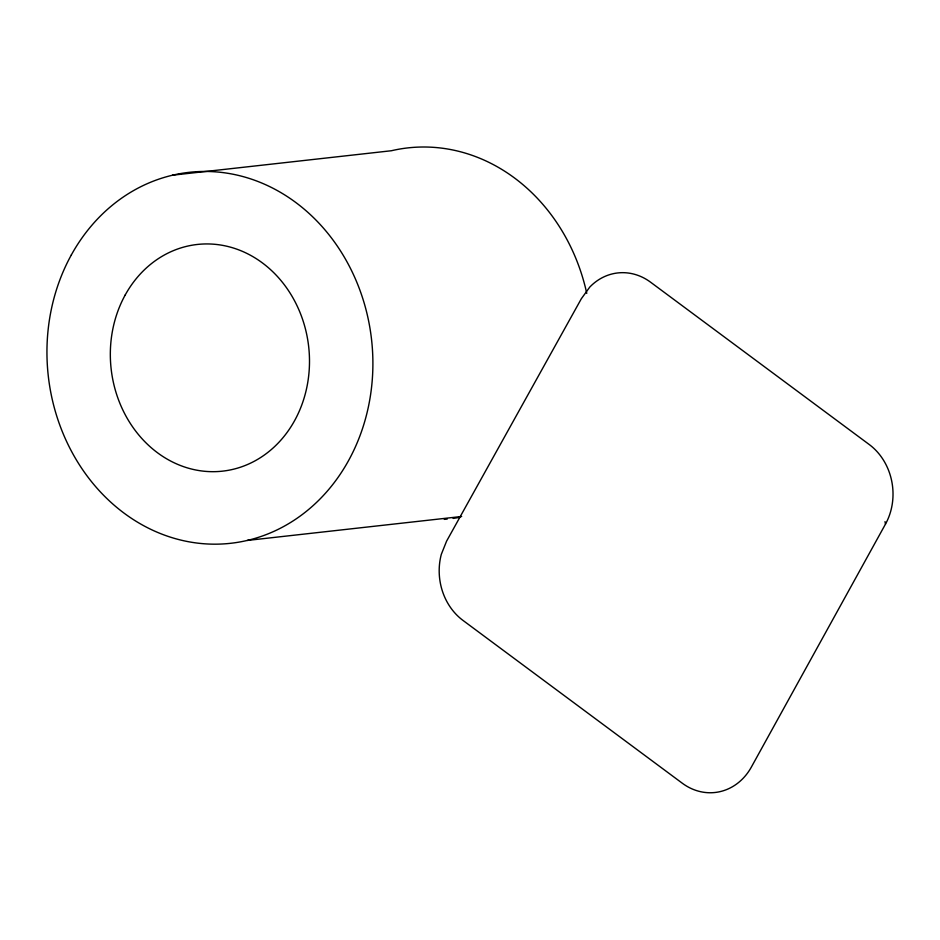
<?xml version="1.0" encoding="UTF-8"?>
<svg xmlns="http://www.w3.org/2000/svg" width="940" height="940" viewBox="0 0 940 940"><rect width="100%" height="100%" fill="white"/><g stroke="black" fill="none" stroke-linecap="round" stroke-linejoin="round"><path stroke-width="1.41" d="M885.504 524.062L751.377 767.052A57.469 50.09 83.6 0 1 682.287 783.22L462.95 620.388A57.469 50.09 83.6 0 1 441.318 554.33L446.571 541.182L581.366 298.685L589.791 287.064A57.469 50.09 83.6 0 1 650.586 282.2L869.253 444.538A57.469 50.09 83.6 0 1 885.504 524.062L885.01 521.641M172.572 175.181L391.381 150.741A186.649 162.667 83.6 0 1 586.76 293.362M247.232 540.441L461.657 516.495M447.217 519.091A186.649 162.667 83.6 0 1 444.279 519.35M460.33 517.223A186.649 162.667 83.6 0 1 453.08 518.41M125.231 294.949A114.046 99.393 83.6 0 0 206.847 471.469A114.046 99.393 83.6 0 0 297.639 307.004A114.046 99.393 83.6 0 0 125.231 294.949M71.334 254.94A186.649 162.667 83.6 0 0 204.897 543.825A186.649 162.667 83.6 0 0 353.487 274.656A186.649 162.667 83.6 0 0 71.334 254.94"/></g></svg>
